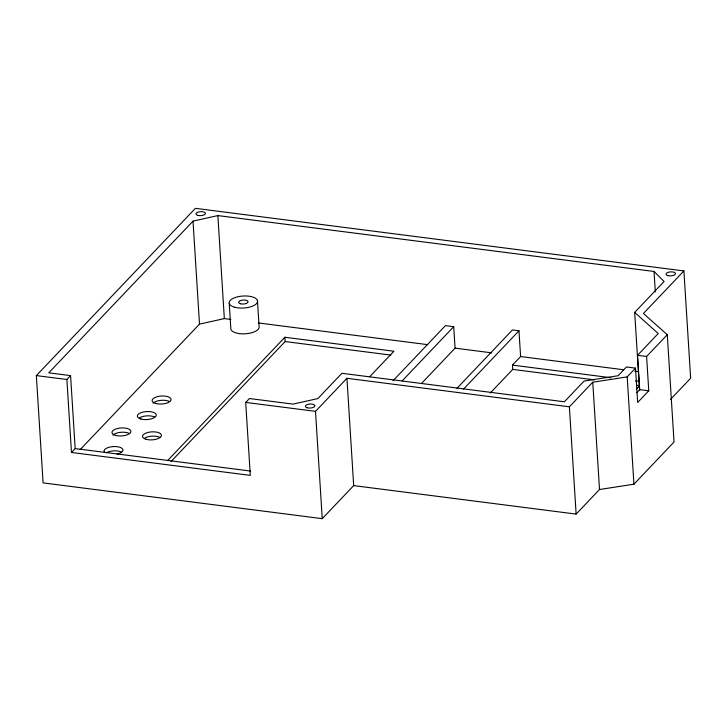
<?xml version="1.0" encoding="UTF-8"?>
<svg xmlns="http://www.w3.org/2000/svg" width="727" height="727" viewBox="0 0 727 727"><rect width="100%" height="100%" fill="white"/><g stroke="black" fill="none" stroke-linecap="round" stroke-linejoin="round"><path stroke-width="1.09" d="M639.596 390.499L634.68 312.392L664.078 281.485L654.027 271.471L217.864 215.583L193.018 221.126L48.773 372.824L70.583 375.614L66.884 379.503L71.473 452.467L250.297 475.385L245.708 402.413L249.406 398.523L293.026 404.112L317.872 398.569L341.908 373.287L564.352 401.795L584.035 381.093L618.123 375.723L626.447 366.971L635.507 368.135L627.183 376.886L592.759 382.211L569.377 406.802L346.933 378.294L353.685 485.6L322.243 518.66L43.102 482.892L36.35 375.595L195.39 208.34L683.898 270.935L690.65 378.231L670.403 399.523M71.473 452.467L75.172 448.577L70.583 375.614M80.206 449.595L199.498 324.133L224.343 318.59L230.886 319.435M167.646 460.545L284.884 337.255L393.925 351.232L369.698 376.713M171.045 461.545L285.157 341.554L284.884 337.255M322.243 518.66L315.5 411.355L346.933 378.294M393.016 380.766L445.442 325.632L453.721 326.696L455.066 348.151L421.615 383.338M402.158 380.912L453.721 326.696M457.019 388.245L512.435 329.958L518.978 330.803L520.605 356.548L512.462 365.108L512.735 369.398L490.198 393.107M463.562 389.081L518.978 330.803M683.898 270.935L643.404 313.51L667.286 334.711L674.038 442.016L633.935 484.191L599.511 489.516L576.129 514.098L353.685 485.6M636.743 392.753L639.696 389.645L637.543 355.303L658.226 333.557L634.68 312.392M635.507 368.135L637.661 402.476L648.757 390.808L646.603 356.466L667.286 334.711M636.27 389.281L639.406 385.992M637.543 355.303L646.603 356.466M258.367 322.952L427.721 344.653M455.066 348.151L491.797 352.859M520.605 356.548L623.575 369.743M634.771 371.179L638.124 371.606M512.462 365.108L610.88 377.722M635.489 380.875L638.842 381.302M512.735 369.398L594.377 379.857M636.87 385.31L639.115 385.592M285.157 341.554L390.826 355.085M639.696 389.645L648.757 390.808M36.35 375.595L66.884 379.503M245.708 402.413L315.5 411.355M75.172 448.577L250.624 471.06M654.027 271.471L655.309 291.845M627.183 376.886L633.935 484.191M592.759 382.211L599.511 489.516M569.377 406.802L576.129 514.098M257.449 300.56L259.076 326.314A14.24 6.016 -3.6 0 1 246.707 333.675A14.24 6.016 -3.6 0 1 230.859 329.249L229.241 303.495M217.864 215.583L224.343 318.59M193.018 221.126L199.498 324.133M104.743 452.53A9.487 4.008 -3.6 0 1 109.968 447.032A9.487 4.008 -3.6 0 1 122.309 448.614A9.487 4.008 -3.6 0 1 117.074 454.111M153.152 403.176A9.487 4.008 -3.6 0 1 169.446 401.486M139.611 417.771A9.487 4.008 -3.6 0 1 154.651 417.044M144.782 438.072A9.487 4.008 -3.6 0 1 159.813 437.345M106.324 452.776A9.487 4.008 -3.6 0 1 121.364 452.058M112.994 435.128A9.487 4.008 -3.6 0 1 129.279 433.428M146.145 439.326A9.487 4.008 -3.6 0 0 161.358 435.936A9.487 4.008 -3.6 0 0 148.426 432.32A9.487 4.008 -3.6 0 0 146.145 439.326M140.983 419.034A9.487 4.008 -3.6 0 0 156.196 415.635A9.487 4.008 -3.6 0 0 143.255 412.027A9.487 4.008 -3.6 0 0 140.983 419.034M234.603 307.23A14.24 6.016 -3.6 0 0 257.422 302.132A14.24 6.016 -3.6 0 0 238.02 296.716A14.24 6.016 -3.6 0 0 234.603 307.23M240.428 303.759A4.744 2.008 -3.6 0 0 248.043 302.059A4.744 2.008 -3.6 0 0 241.573 300.26A4.744 2.008 -3.6 0 0 240.428 303.759M155.778 403.476A9.487 4.008 -3.6 0 0 170.99 400.077A9.487 4.008 -3.6 0 0 158.059 396.469A9.487 4.008 -3.6 0 0 155.778 403.476M115.611 435.418A9.487 4.008 -3.6 0 0 130.833 432.02A9.487 4.008 -3.6 0 0 117.892 428.412A9.487 4.008 -3.6 0 0 115.611 435.418M667.804 275.606A4.744 2.008 -3.6 0 0 675.419 273.906A4.744 2.008 -3.6 0 0 668.949 272.098A4.744 2.008 -3.6 0 0 667.804 275.606M197.808 215.383A4.744 2.008 -3.6 0 0 205.414 213.683A4.744 2.008 -3.6 0 0 198.944 211.875A4.744 2.008 -3.6 0 0 197.808 215.383M307.139 407.747A4.744 2.008 -3.6 0 0 314.836 406.148A4.744 2.008 -3.6 0 0 308.53 404.248A4.744 2.008 -3.6 0 0 307.139 407.747"/></g></svg>
